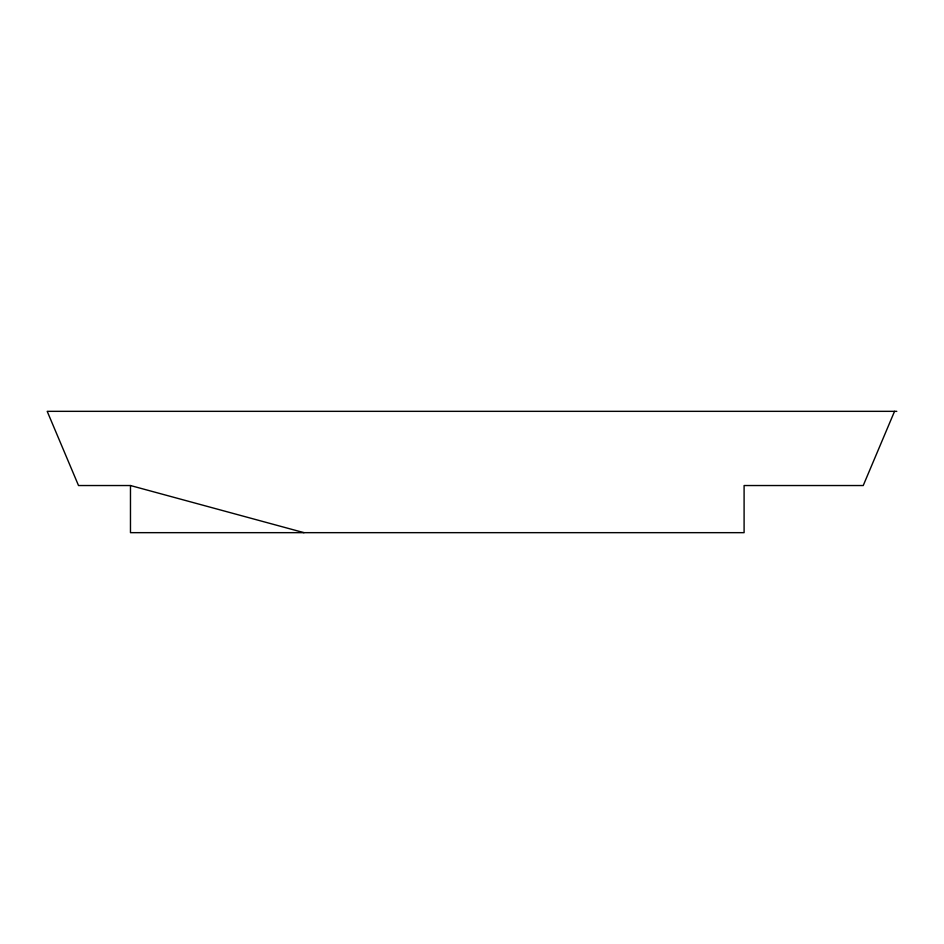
<?xml version="1.0" encoding="UTF-8"?>
<svg xmlns="http://www.w3.org/2000/svg" width="944" height="944" viewBox="0 0 944 944"><rect width="100%" height="100%" fill="white"/><g stroke="black" fill="none" stroke-linecap="round" stroke-linejoin="round"><path stroke-width="1.42" d="M894.546 411.336L863.229 485.535L744.096 485.535L744.096 532.664L130.473 532.664L130.473 485.535L78.517 485.535L47.2 411.336L896.8 411.336M130.473 485.535L304.003 532.664"/></g></svg>
